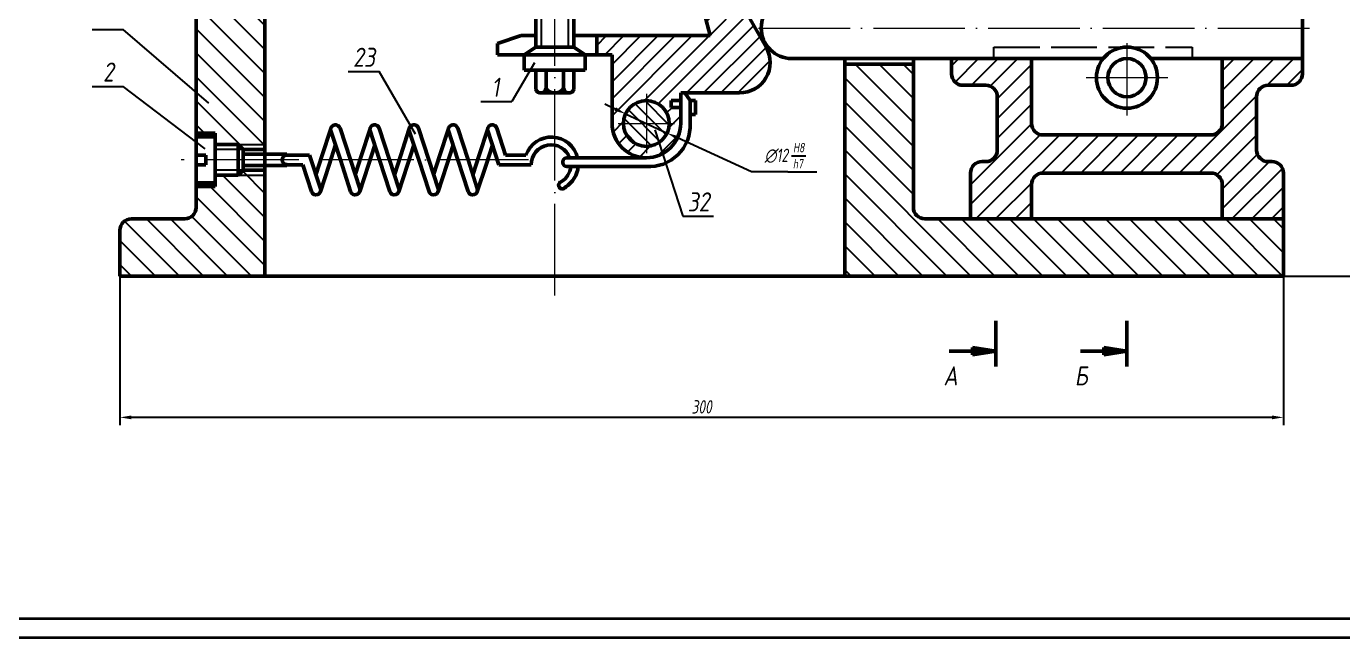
# Model space of a CAD drawing. Header units: millimetres. Extents: x 155 to 2756, y -275 to 1324.
# Drawn here: x 336.3 to 681.4, y 88.3 to 248.4 of the extents above; entities that cross this region are included whole.
import ezdxf

# ---------------------------------------------------------------- set-up
doc = ezdxf.new("R2010")
doc.units = ezdxf.units.MM
doc.header["$PDMODE"] = 35
doc.header["$PDSIZE"] = -30
doc.linetypes.add('ACAD_ISO02W100', pattern=[15, 12, -3])
doc.linetypes.add('ACAD_ISO04W100', pattern=[30, 24, -3, 0, -3])
for name, color, linetype, lineweight in [('Контур', 5, 'Continuous', 50), ('Оси', 254, 'ACAD_ISO04W100', 20), ('Рамка', 52, 'Continuous', 35), ('Текст', 242, 'Continuous', 25), ('Тонкие линии', 200, 'Continuous', 25), ('Штриховка', 26, 'Continuous', 25)]:
    doc.layers.add(name, color=color, linetype=linetype, lineweight=lineweight)
doc.styles.add('3.5', font='txt.shx', dxfattribs={"width": 0.7, "oblique": 10, "height": 3.5})
doc.styles.add('5', font='txt.shx', dxfattribs={"width": 0.8, "oblique": 10, "height": 5})
doc.dimstyles.new('1 STANDARD(1 1)', dxfattribs={"dimscale": 0, "dimtxt": 3.5, "dimasz": 3, "dimexe": 2, "dimexo": 0, "dimgap": 1, "dimtad": 1, "dimtoh": 1, "dimdec": 1, "dimzin": 9, "dimdsep": 46, "dimtxsty": '3.5', "dimcen": 2.5, "dimclrd": 256, "dimclre": 256, "dimclrt": 256, "dimaunit": 1, "dimadec": 0, "dimazin": 0, "dimtfac": 1, "dimtdec": 1, "dimtmove": 0, "dimatfit": 3, "dimfxl": 0, "dimtolj": 1, "dimtzin": 1, "dimarcsym": 0})

# ---------------------------------------------------------------- blocks, each defined once
blk = doc.blocks.new('*D6')
at = {"layer": 'Defpoints', "color": 0}
for p in [(493.4, 225.5), (504.3, 220.47)]:
    blk.add_point(p, dxfattribs=at)
at = {"layer": 'Тонкие линии', "lineweight": -2}
for p, q in [((490.68, 226.75), (487.96, 228.01)), ((493.4, 225.5), (504.3, 220.47)), ((526.41, 210.26), (507.02, 219.21)), ((535.94, 210.26), (526.41, 210.26))]:
    blk.add_line(p, q, dxfattribs=at)
at = {"layer": 'Тонкие линии'}
for points in [[(490.89, 227.21), (490.47, 226.3), (493.4, 225.5)], [(507.23, 219.66), (506.81, 218.75), (504.3, 220.47)]]:
    blk.add_solid(points, dxfattribs=at)
at = {"layer": 'Тонкие линии', "insert": (532.93, 214.51), "char_height": 3.5, "attachment_point": 5, "style": '3.5'}
blk.add_mtext('\\A1;∅12', dxfattribs=at)
blk = doc.blocks.new('*D7')
at = {"layer": 'Defpoints', "color": 0}
for p in [(360.85, 182.98), (665.85, 182.98), (360.85, 145.97)]:
    blk.add_point(p, dxfattribs=at)
at = {"layer": 'Тонкие линии', "lineweight": -2}
for p, q in [((360.85, 182.98), (360.85, 143.97)), ((665.85, 182.98), (665.85, 143.97)), ((662.85, 145.97), (363.85, 145.97))]:
    blk.add_line(p, q, dxfattribs=at)
at = {"layer": 'Тонкие линии'}
for points in [[(363.85, 146.47), (363.85, 145.47), (360.85, 145.97)], [(662.85, 146.47), (662.85, 145.47), (665.85, 145.97)]]:
    blk.add_solid(points, dxfattribs=at)
at = {"layer": 'Тонкие линии', "insert": (513.35, 148.72), "char_height": 3.5, "attachment_point": 5, "style": '3.5'}
blk.add_mtext('\\A1;300', dxfattribs=at)
blk = doc.blocks.new('*D9')
at = {"layer": 'Defpoints', "color": 0}
for p in [(673.4, 629.04), (851.98, 629.04), (665.9, 182.98)]:
    blk.add_point(p, dxfattribs=at)
at = {"layer": 'Тонкие линии', "lineweight": -2}
for p, q in [((673.4, 629.04), (853.98, 629.04)), ((851.98, 185.98), (851.98, 626.04)), ((665.9, 182.98), (853.98, 182.98))]:
    blk.add_line(p, q, dxfattribs=at)
at = {"layer": 'Тонкие линии'}
for points in [[(851.48, 626.04), (852.48, 626.04), (851.98, 629.04)], [(851.48, 185.98), (852.48, 185.98), (851.98, 182.98)]]:
    blk.add_solid(points, dxfattribs=at)
at = {"layer": 'Тонкие линии', "insert": (849.23, 406.01), "char_height": 3.5, "attachment_point": 5, "rotation": 90, "style": '3.5'}
blk.add_mtext('\\A1;440', dxfattribs=at)

msp = doc.modelspace()

# ---------------------------------------------------------------- hatches: boundary and pattern name
at = {"layer": 'Штриховка'}
h = msp.add_hatch(dxfattribs=at)
h.set_pattern_fill('ANSI31', color=256, scale=1.4, angle=90, style=0)
h.paths.add_polyline_path([(398.85, 209.43), (391.85, 209.43), (385.85, 209.43), (385.85, 206.43), (380.85, 206.43), (380.85, 200.98, -0.414214), (377.85, 197.98), (363.85, 197.98, 0.414214), (360.85, 194.98), (360.85, 182.98), (398.85, 182.98)])
h.paths.add_polyline_path([(398.85, 304.98, -0.414214), (401.85, 307.98), (430.85, 307.98, -0.414214), (433.85, 304.98), (433.85, 284.98, 0.414214), (436.85, 281.98), (440.85, 281.98), (440.85, 286.98), (442.85, 286.98, 0.414214), (444.85, 288.98), (444.85, 322.98), (434.85, 332.98), (418.85, 332.98), (418.85, 322.98), (378.85, 322.98), (378.85, 277.98, -0.414214), (380.85, 275.98), (380.85, 220.43), (385.85, 220.43), (385.85, 217.43), (391.85, 217.43), (398.85, 217.43)])
h.paths.add_polyline_path([(665.85, 197.98), (571.85, 197.98, -0.414214), (568.85, 200.98), (568.85, 238.48), (550.85, 238.48), (550.85, 182.98), (665.85, 182.98)])
h.paths.add_polyline_path([(568.85, 275.98, -0.414214), (570.85, 277.98), (570.85, 282.48), (557.85, 282.48), (550.85, 282.48), (550.85, 257.48), (568.85, 257.48)])
h.paths.add_polyline_path([(398.85, 210.71), (393.13, 210.71), (391.85, 209.43), (398.85, 209.43)])
h.paths.add_polyline_path([(398.85, 217.43), (391.85, 217.43), (393.13, 216.15), (398.85, 216.15)])
h.paths.add_polyline_path([(556.85, 283.48), (550.85, 283.48), (550.85, 282.48), (557.85, 282.48)], flags=17)
h.paths.add_polyline_path([(557.85, 288.48), (550.85, 288.48), (550.85, 287.48), (556.85, 287.48)], flags=16)
h.paths.add_polyline_path([(562.85, 322.98), (530.85, 322.98), (530.85, 332.98), (512.35, 332.98), (512.35, 348.98), (504.85, 348.98), (504.85, 288.98, 0.414214), (506.85, 286.98), (508.85, 286.98), (508.85, 281.98), (512.85, 281.98, 0.414214), (515.85, 284.98), (515.85, 304.98, -0.414214), (518.85, 307.98), (547.85, 307.98, -0.414214), (550.85, 304.98), (550.85, 288.48), (557.85, 288.48), (570.85, 288.48), (570.85, 322.98), (566.85, 322.98), (566.85, 316.19), (566.85, 313.19), (566.14, 313.19), (566.14, 311.59), (564.85, 310.84), (563.56, 311.59), (563.56, 313.19), (562.85, 313.19), (562.85, 316.19)])
h.paths.add_polyline_path([(439.6, 348.98), (437.35, 348.98), (437.35, 336.14), (439.6, 333.89)])
h.paths.add_polyline_path([(444.85, 348.98), (442.6, 348.98), (442.6, 330.89), (444.85, 328.64)])
h.paths.add_polyline_path([(563.56, 315.48), (562.85, 316.19), (562.85, 313.19), (563.56, 313.19)], flags=17)
h.paths.add_polyline_path([(566.85, 316.19), (566.14, 315.48), (566.14, 313.19), (566.85, 313.19)], flags=16)
h = msp.add_hatch(dxfattribs=at)
h.set_pattern_fill('ANSI31', color=256, style=0)
h.paths.add_polyline_path([(530.26, 242.93), (514.55, 270.64, 0.386675), (511.17, 262.47), (515.59, 245.98), (485.85, 245.98), (485.85, 240.98), (489.85, 240.98), (489.85, 222.98, 1), (507.85, 222.98), (507.85, 227.19), (505.35, 227.19), (505.35, 229.01), (507.85, 229.01), (507.85, 230.98), (523.3, 230.98, 0.574737)])
h.paths.add_polyline_path([(504.85, 222.98, -1), (492.85, 222.98, -1)], flags=16)
h = msp.add_hatch(dxfattribs=at)
h.set_pattern_fill('ANSI31', color=256, scale=1.15, style=0)
h.paths.add_polyline_path([(658.85, 215.98), (658.85, 229.98, -0.414214), (661.85, 232.98), (667.85, 232.98, 0.414214), (670.85, 235.98), (670.85, 239.98), (649.84, 239.98), (649.84, 222.98, -0.414214), (646.84, 219.98), (602.84, 219.98, -0.414214), (599.84, 222.98), (599.84, 239.98), (578.85, 239.98), (578.85, 235.98, 0.414214), (581.85, 232.98), (587.85, 232.98, -0.414214), (590.85, 229.98), (590.85, 215.98, -0.414214), (587.85, 212.98), (586.85, 212.98, 0.414214), (583.85, 209.98), (583.85, 197.98), (599.85, 197.98), (599.85, 206.98, -0.414214), (602.85, 209.98), (646.85, 209.98, -0.414214), (649.85, 206.98), (649.85, 197.98), (665.85, 197.98), (665.85, 209.98, 0.414214), (662.85, 212.98), (661.85, 212.98, -0.414214)])
h.paths.add_polyline_path([(670.85, 264.98), (649.84, 266.35), (649.84, 255.98), (670.85, 255.98)])
h.paths.add_polyline_path([(586.44, 263.26), (583.44, 263.26), (583.44, 270.68), (578.85, 270.98), (578.85, 255.98), (587.72, 255.98), (586.44, 257.26)])
h.paths.add_polyline_path([(599.84, 269.61), (597.44, 269.77), (597.44, 263.26), (594.44, 263.26), (594.44, 257.26), (593.16, 255.98), (599.84, 255.98)])
h = msp.add_hatch(dxfattribs=at)
h.set_pattern_fill('ANSI31', color=256, scale=0.75, angle=90, style=0)
h.paths.add_polyline_path([(498.85, 228.98), (498.85, 222.98), (504.85, 222.98, 0.414214)])
h.paths.add_polyline_path([(504.85, 222.98), (498.85, 222.98), (498.85, 216.98, 0.414214)])
h.paths.add_polyline_path([(498.85, 222.98), (492.85, 222.98, 0.414214), (498.85, 216.98)])
h.paths.add_polyline_path([(498.85, 228.98, 0.414214), (492.85, 222.98), (498.85, 222.98)])
h = msp.add_hatch(color=256, dxfattribs=at)
h.paths.add_polyline_path([(584.35, 163.29), (584.35, 162.34), (590.44, 163.29)])
h.paths.add_polyline_path([(584.35, 164.24), (584.35, 163.29), (590.44, 163.29)])
h = msp.add_hatch(color=256, dxfattribs=at)
h.paths.add_polyline_path([(618.76, 163.29), (618.76, 162.34), (624.85, 163.29)])
h.paths.add_polyline_path([(618.76, 164.24), (618.76, 163.29), (624.85, 163.29)])

# ---------------------------------------------------------------- linework, layer by layer
at = {"layer": 'Контур'}
for p, q in [((398.85, 182.98), (398.85, 304.98)), ((469.85, 242.98), (469.85, 286.51)), ((479.85, 242.98), (479.85, 286.51)), ((380.85, 200.98), (380.85, 275.98)), ((514.55, 270.64), (530.26, 242.93)), ((670.85, 239.98), (670.85, 268.98)), ((515.59, 245.98), (511.17, 262.47)), ((466, 245.98), (459.85, 243.9)), ((469.85, 245.98), (466, 245.98)), ((515.59, 245.98), (479.85, 245.98)), ((485.85, 245.98), (485.85, 240.98)), ((459.85, 243.9), (459.85, 240.98)), ((466.85, 240.98), (469.85, 242.98)), ((469.85, 242.98), (479.85, 242.98)), ((479.85, 242.98), (482.85, 240.98)), ((459.85, 240.98), (466.85, 240.98)), ((466.85, 240.98), (482.85, 240.98)), ((466.85, 236.98), (466.85, 240.98)), ((482.85, 240.98), (482.85, 236.98)), ((489.85, 240.98), (482.85, 240.98)), ((489.85, 240.98), (489.85, 222.98)), ((536.97, 239.98), (618.61, 239.98)), ((550.85, 182.98), (550.85, 239.98)), ((550.85, 238.48), (568.85, 238.48)), ((568.85, 200.98), (568.85, 239.98)), ((578.85, 235.98), (578.85, 239.98)), ((599.84, 222.98), (599.84, 239.98)), ((631.1, 239.98), (670.85, 239.98)), ((649.84, 222.98), (649.84, 239.98)), ((670.85, 235.98), (670.85, 239.98)), ((482.85, 236.98), (466.85, 236.98)), ((469.85, 236.98), (469.85, 231.99)), ((472.55, 236.98), (472.55, 232.21)), ((477.15, 236.98), (477.15, 232.21)), ((479.85, 231.99), (479.85, 236.98)), ((587.85, 232.98), (581.85, 232.98)), ((661.85, 232.98), (667.85, 232.98)), ((471.06, 230.98), (478.64, 230.98)), ((507.85, 229.01), (505.35, 229.01)), ((505.35, 229.01), (505.35, 227.19)), ((523.3, 230.98), (507.85, 230.98)), ((507.85, 222.98), (507.85, 230.98)), ((510.35, 229.01), (508.97, 230.98)), ((510.35, 229.01), (510.35, 222.98)), ((510.35, 229.01), (511.78, 229.01)), ((511.78, 229.01), (511.78, 225.29)), ((590.85, 215.98), (590.85, 229.98)), ((658.85, 215.98), (658.85, 229.98)), ((505.35, 227.19), (507.85, 227.19)), ((511.78, 225.29), (510.35, 225.29)), ((413.9, 214.68), (416.07, 221.35)), ((418.64, 213.43), (416.07, 221.35)), ((421.26, 213.43), (418.57, 221.73)), ((424.18, 214.68), (426.34, 221.35)), ((428.91, 213.43), (426.34, 221.35)), ((431.54, 213.43), (428.85, 221.73)), ((434.46, 214.68), (436.62, 221.35)), ((439.19, 213.43), (436.62, 221.35)), ((441.82, 213.43), (439.13, 221.73)), ((444.74, 214.68), (446.9, 221.35)), ((449.47, 213.43), (446.9, 221.35)), ((452.1, 213.43), (449.4, 221.73)), ((455.01, 214.68), (457.18, 221.35)), ((460.15, 212.18), (457.18, 221.35)), ((461.97, 214.68), (459.68, 221.73)), ((385.85, 220.43), (380.85, 220.43)), ((385.85, 219.43), (380.85, 219.43)), ((385.85, 206.43), (385.85, 220.43)), ((385.85, 217.43), (391.85, 217.43)), ((391.85, 217.43), (393.13, 216.15)), ((391.85, 217.43), (391.85, 209.43)), ((602.84, 219.98), (646.84, 219.98)), ((380.85, 214.68), (383.38, 214.68)), ((383.38, 214.68), (383.38, 213.43)), ((393.13, 216.15), (393.13, 210.71)), ((393.13, 216.15), (398.85, 216.15)), ((393.13, 214.93), (404.57, 214.93)), ((404.57, 214.68), (404.57, 214.93)), ((404.57, 214.68), (410.58, 214.68)), ((410.58, 214.68), (413.43, 205.9)), ((413.9, 214.68), (412.24, 209.56)), ((415.72, 212.18), (417.35, 217.39)), ((424.18, 214.68), (422.52, 209.56)), ((426, 212.18), (427.66, 217.3)), ((434.46, 214.68), (432.8, 209.56)), ((436.28, 212.18), (437.94, 217.3)), ((444.74, 214.68), (443.08, 209.56)), ((446.55, 212.18), (448.21, 217.3)), ((455.01, 214.68), (453.35, 209.56)), ((456.83, 212.18), (458.49, 217.3)), ((461.97, 214.68), (467.29, 214.68)), ((498.85, 213.98), (477.97, 213.98)), ((380.85, 212.18), (383.38, 212.18)), ((383.38, 212.18), (383.38, 213.43)), ((391.85, 209.43), (393.13, 210.71)), ((393.13, 211.93), (404.57, 211.93)), ((393.13, 210.71), (398.85, 210.71)), ((404.57, 212.18), (408.76, 212.18)), ((404.57, 212.18), (404.57, 211.93)), ((408.76, 212.18), (411.05, 205.12)), ((415.72, 212.18), (413.43, 205.12)), ((418.64, 213.43), (421.33, 205.12)), ((421.26, 213.43), (423.71, 205.9)), ((426, 212.18), (423.71, 205.12)), ((428.91, 213.43), (431.61, 205.12)), ((431.54, 213.43), (433.99, 205.9)), ((436.28, 212.18), (433.99, 205.12)), ((439.19, 213.43), (441.89, 205.12)), ((441.82, 213.43), (444.26, 205.9)), ((446.55, 212.18), (444.26, 205.12)), ((449.47, 213.43), (452.16, 205.12)), ((452.1, 213.43), (454.54, 205.9)), ((456.83, 212.18), (454.54, 205.12)), ((460.15, 212.18), (468.66, 212.18)), ((476.97, 212.98), (476.97, 212.67)), ((498.85, 211.67), (477.97, 211.67)), ((586.85, 212.98), (587.85, 212.98)), ((662.85, 212.98), (661.85, 212.98)), ((385.85, 207.43), (380.85, 207.43)), ((385.85, 209.43), (391.85, 209.43)), ((583.85, 197.98), (583.85, 209.98)), ((602.85, 209.98), (646.85, 209.98)), ((665.85, 182.98), (665.85, 209.98)), ((385.85, 206.43), (380.85, 206.43)), ((599.85, 206.98), (599.85, 197.98)), ((649.85, 206.98), (649.85, 197.98)), ((363.85, 197.98), (377.85, 197.98)), ((665.85, 197.98), (571.85, 197.98)), ((360.85, 182.98), (360.85, 194.98)), ((360.85, 182.98), (665.85, 182.98)), ((590.44, 171.29), (590.44, 159.29)), ((624.85, 171.29), (624.85, 159.29)), ((590.44, 163.29), (578.26, 163.29)), ((584.35, 162.34), (584.35, 164.24)), ((590.44, 163.29), (584.35, 164.24)), ((590.44, 163.29), (584.35, 162.34)), ((624.85, 163.29), (612.67, 163.29)), ((618.76, 162.34), (618.76, 164.24)), ((624.85, 163.29), (618.76, 164.24)), ((624.85, 163.29), (618.76, 162.34))]:
    msp.add_line(p, q, dxfattribs=at)
for centre, radius in [((624.85, 234.98), 8), ((624.85, 234.98), 5), ((498.85, 222.98), 6)]:
    msp.add_circle(centre, radius, dxfattribs=at)
for centre, radius, start, end in [((536.97, 247.98), 8, 90, 270), ((523.3, 238.98), 8, 270, 29.5503), ((581.85, 235.98), 3, 180, 270), ((667.85, 235.98), 3, 270, 0), ((471.18, 232.35), 1.38, 195.4878, 354.1156), ((474.72, 233.5), 2.52, 210.6704, 273.0536), ((474.99, 233.5), 2.52, 266.9464, 329.3296), ((478.52, 232.35), 1.38, 185.8844, 344.5122), ((587.85, 229.98), 3, 0, 90), ((661.85, 229.98), 3, 90, 180), ((417.35, 221.31), 1.29, 19.1853, 178.3397), ((427.62, 221.33), 1.28, 16.7097, 179.1848), ((437.9, 221.33), 1.28, 16.7097, 179.1848), ((448.18, 221.33), 1.28, 16.7097, 179.1848), ((458.46, 221.33), 1.28, 16.7097, 179.1848), ((498.85, 222.98), 9, 180, 0), ((499.5, 222.52), 10.86, 266.595, 2.4454), ((602.84, 222.98), 3, 180, 270), ((646.84, 222.98), 3, 270, 0), ((473.95, 212.35), 7.06, 13.3554, 160.7413), ((404.65, 213.43), 1.25, 93.6562, 266.3438), ((473.87, 212.18), 5.21, 20.2184, 180.0227), ((477.97, 212.98), 1, 90, 180), ((587.85, 215.98), 3, 270, 0), ((661.85, 215.98), 3, 180, 270), ((473.87, 212.18), 5.21, 301.5634, 354.3955), ((477.97, 212.67), 1, 180, 270), ((473.95, 212.35), 7.06, 302.1335, 354.4829), ((586.85, 209.98), 3, 90, 180), ((662.85, 209.98), 3, 0, 90), ((476.83, 206.8), 0.973, 103.8105, 334.2167), ((602.85, 206.98), 3, 90, 180), ((646.85, 206.98), 3, 0, 90), ((412.24, 205.51), 1.25, 197.9786, 17.9786), ((422.52, 205.51), 1.25, 197.9786, 17.9786), ((432.8, 205.51), 1.25, 197.9786, 17.9786), ((443.08, 205.51), 1.25, 197.9786, 17.9786), ((453.35, 205.51), 1.25, 197.9786, 17.9786), ((377.85, 200.98), 3, 270, 0), ((571.85, 200.98), 3, 180, 270), ((363.85, 194.98), 3, 90, 180)]:
    msp.add_arc(centre, radius, start, end, dxfattribs=at)
at = {"layer": 'Оси'}
for p, q in [((474.85, 177.9), (474.85, 537.19)), ((528.26, 247.98), (674.32, 247.98)), ((624.85, 243.98), (624.85, 225.05)), ((614.11, 234.98), (635.6, 234.98)), ((498.85, 230.78), (498.85, 215.18)), ((491.46, 222.98), (506.24, 222.98)), ((467.98, 213.43), (376.88, 213.43))]:
    msp.add_line(p, q, dxfattribs=at)
at = {"layer": 'Рамка'}
for p, q in [((174.62, 93.25), (989.62, 93.25)), ((994.62, 88.25), (154.62, 88.25))]:
    msp.add_line(p, q, dxfattribs=at)
at = {"layer": 'Тонкие линии'}
for p, q in [((471.32, 287.98), (471.32, 242.98)), ((478.38, 287.98), (478.38, 242.98)), ((353.6, 247.6), (361.68, 247.6)), ((384.17, 228.33), (361.68, 247.6)), ((469.49, 238.89), (463.55, 228.71)), ((420.71, 236.56), (428.8, 236.56)), ((438.32, 220.15), (428.8, 236.56)), ((353.6, 232.68), (361.68, 232.68)), ((383.23, 216.37), (361.68, 232.68)), ((455.46, 228.71), (463.55, 228.71)), ((501.05, 221.27), (508.38, 198.68)), ((391.85, 217.43), (398.85, 217.43)), ((393.13, 216.15), (385.85, 216.15)), ((536.87, 214.51), (540.67, 214.51)), ((393.13, 210.71), (385.85, 210.71)), ((391.85, 209.43), (398.85, 209.43)), ((535.94, 210.26), (543.56, 210.26)), ((508.38, 198.68), (516.47, 198.68))]:
    msp.add_line(p, q, dxfattribs=at)
at = {"layer": 'Тонкие линии', "linetype": 'ACAD_ISO02W100'}
for p, q in [((589.97, 239.98), (589.97, 242.98)), ((589.97, 242.98), (641.95, 242.98)), ((641.95, 242.98), (641.95, 239.98))]:
    msp.add_line(p, q, dxfattribs=at)

# ---------------------------------------------------------------- texts
at = {"layer": 'Текст', "style": '5', "oblique": 10, "width": 0.8}
for s, p in [('23', (421.97, 237.82)), ('2', (356.41, 233.95)), ('1', (458.27, 229.98)), ('32', (509.65, 199.94)), ('А', (576.74, 154.35)), ('Б', (611.15, 154.35))]:
    msp.add_text(s, height=5, dxfattribs=at).set_placement(p)
at = {"layer": 'Тонкие линии', "style": '3.5', "oblique": 10, "width": 0.7}
for s, p in [('Н8', (537.29, 215.39)), ('h7', (537.25, 211.16))]:
    msp.add_text(s, height=2.5, dxfattribs=at).set_placement(p)

# ---------------------------------------------------------------- dimensions: what is measured, and where the dimension line sits
at = {"layer": 'Тонкие линии'}
dim = msp.add_linear_dim(base=(851.98, 629.04), p1=(665.9, 182.98), p2=(673.4, 629.04), angle=90, text='440', dimstyle='1 STANDARD(1 1)', override={"dimscale": 1, "dimtxt": 4}, dxfattribs=at)
dim.commit()
dim.dimension.update_dxf_attribs({"geometry": '*D9', "text_midpoint": (849.23, 406.01)})
dim = msp.add_diameter_dim_2p(p1=(493.4, 225.5), p2=(504.3, 220.47), dimstyle='1 STANDARD(1 1)', override={"dimscale": 1, "dimgap": 2.5}, dxfattribs=at)
dim.commit()
dim.dimension.update_dxf_attribs({"geometry": '*D6', "text_midpoint": (532.93, 210.26), "dimtype": 163})
dim = msp.add_linear_dim(base=(360.85, 145.97), p1=(665.85, 182.98), p2=(360.85, 182.98), text='300', dimstyle='1 STANDARD(1 1)', override={"dimscale": 1}, dxfattribs=at)
dim.commit()
dim.dimension.update_dxf_attribs({"geometry": '*D7', "text_midpoint": (513.35, 148.72)})

doc.saveas('drawing.dxf')
